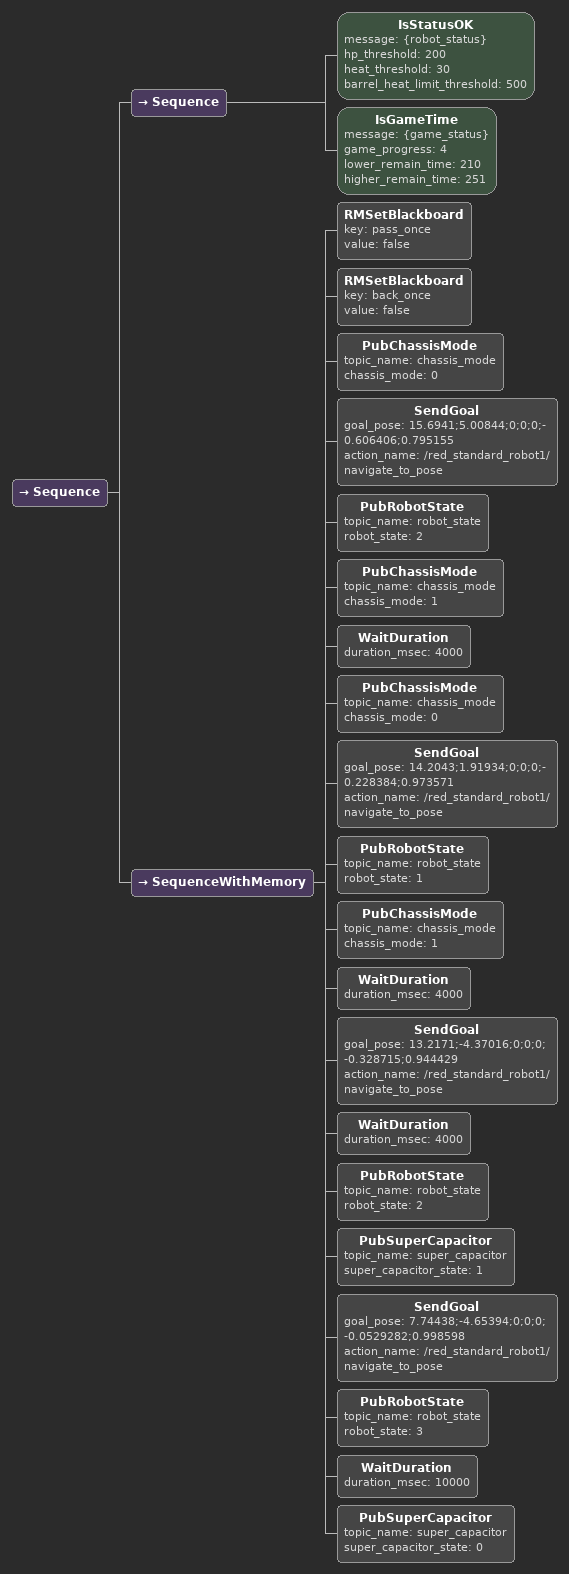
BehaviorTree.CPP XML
<Sequence>
  <Sequence>
    <IsStatusOK message="{robot_status}" hp_threshold="200" heat_threshold="30" barrel_heat_limit_threshold="500"/>
    <IsGameTime message="{game_status}" game_progress="4" lower_remain_time="210" higher_remain_time="251"/>
  </Sequence>
  <SequenceWithMemory>
    <RMSetBlackboard key="pass_once" value="false"/>
    <RMSetBlackboard key="back_once" value="false"/>
    <PubChassisMode topic_name="chassis_mode" chassis_mode="0"/>
    <SendGoal goal_pose="15.6941;5.00844;0;0;0;-0.606406;0.795155" action_name="/red_standard_robot1/navigate_to_pose"/>
    <PubRobotState topic_name="robot_state" robot_state="2"/>
    <PubChassisMode topic_name="chassis_mode" chassis_mode="1"/>
    <WaitDuration duration_msec="4000"/>
    <PubChassisMode topic_name="chassis_mode" chassis_mode="0"/>
    <SendGoal goal_pose="14.2043;1.91934;0;0;0;-0.228384;0.973571" action_name="/red_standard_robot1/navigate_to_pose"/>
    <PubRobotState topic_name="robot_state" robot_state="1"/>
    <PubChassisMode topic_name="chassis_mode" chassis_mode="1"/>
    <WaitDuration duration_msec="4000"/>
    <SendGoal goal_pose="13.2171;-4.37016;0;0;0;-0.328715;0.944429" action_name="/red_standard_robot1/navigate_to_pose"/>
    <WaitDuration duration_msec="4000"/>
    <PubRobotState topic_name="robot_state" robot_state="2"/>
    <PubSuperCapacitor topic_name="super_capacitor" super_capacitor_state="1"/>
    <SendGoal goal_pose="7.74438;-4.65394;0;0;0;-0.0529282;0.998598" action_name="/red_standard_robot1/navigate_to_pose"/>
    <PubRobotState topic_name="robot_state" robot_state="3"/>
    <WaitDuration duration_msec="10000"/>
    <PubSuperCapacitor topic_name="super_capacitor" super_capacitor_state="0"/>
  </SequenceWithMemory>
</Sequence>
